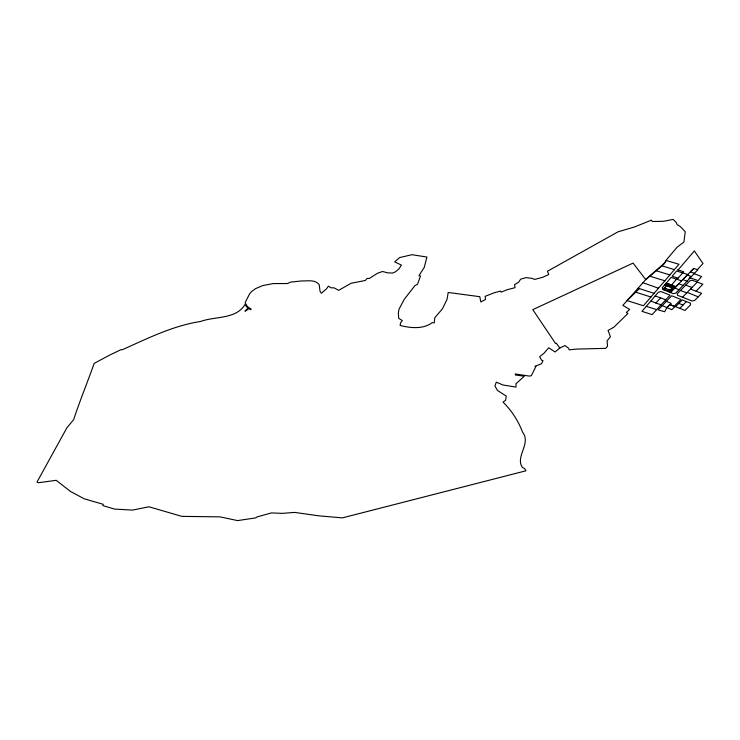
<?xml version="1.0" encoding="UTF-8"?>
<svg xmlns="http://www.w3.org/2000/svg" width="740" height="740" viewBox="0 0 740 740"><rect width="100%" height="100%" fill="white"/><g stroke="black" fill="none" stroke-linecap="round" stroke-linejoin="round"><path stroke-width="1.11" d="M666.167 301.263L671.143 303.372L666.907 307.572L664.687 311.762L658.202 309.903L671.633 295.769L680.939 299.441L674.223 306.351L669.931 304.565L666.907 307.572L661.958 305.481M646.279 306.369L658.304 292.245L660.931 291.56L670.042 295.149L652.134 314.611L641.932 311.337L646.279 306.369L656.51 309.551M627.095 300.597L643.421 305.759L679.005 264.263L666.324 260.545L663.771 264.337L645.326 280.053L622.84 305.398L629.638 309.413L626.336 312.548L627.936 313.501L613.738 327.33L608.049 330.41L610.435 336.793L607.077 340.825L607.54 346.264L605.69 348.355L576.007 349.114L569.199 349.872L568.672 348.309L564.962 345.534L559.829 348.004L555.093 351.981L548.719 347.763L544.02 353.211L539.636 356.717L541.652 360.278L543.012 360.639L541.587 363.747L534.983 366.319L535.899 366.494L531.302 375.744L529.23 376.077L515.28 373.959L515.336 374.967L524.346 376.216L515.974 383.746L516.021 387.075L503.071 385.013L496.29 382.173L494.93 386.012L497.53 390.48L506.262 396.094L505.624 400.303L503.024 402.098C511.664 410.534 518.278 420.94 522.607 432.188C531.431 443.556 515.123 456.386 522.274 467.264L524.641 468.642L525.955 470.797L342.37 517.889L318.949 515.845L294.705 512.413L282.264 513.357L271.423 512.913L257.141 516.918L255.587 517.908L237.623 520.599L220.002 516.871L181.809 516.363L148.944 506.771L132.599 510.091L114.478 509.083L102.842 505.577L103.249 504.319L84.277 498.834L70.383 491.397L56.212 480.316L38.425 482.739L37 482.064L66.915 427.748L73.649 419.636C79.846 400.775 87.514 382.201 94.174 363.386L109.594 355.135L120.972 349.678L122.257 349.77C147.501 338.439 173.142 325.656 200.697 321.447C214.831 316.174 236.19 319.44 244.875 304.621L247.983 308.33L244.912 310.948L245.347 311.244L248.992 308.617L250.749 309.764L251.165 309.154L247.493 306.684L245.097 302.688L249.574 293.937L251.48 291.634L255.476 288.683L262.737 285.566L273.236 283.577L287.351 283.54L290.654 282.116L301.606 280.941C307.507 281.2 314.953 279.193 319.208 284.669L320.022 291.264L321.382 293.262L326.507 288.841L328.384 286.121L330.983 287.832L334.119 287.851L338.643 290.358L351.047 283.3L365.301 280.479L367.142 278.425L369.306 278.462L377.465 273.291L382.497 271.478L387.455 272.801L392.552 273.088L395.558 271.756L398.934 268.879L401.422 265.096L394.707 261.904L399.6 257.575L411.949 254.708L426.943 257.039L424.242 267.418L418.997 275.567L420.514 276.02L417.517 284.188L414.742 285.825L404.243 299.349L399.036 309.181L398.361 312.798L398.703 318.357L402.282 320.55L400.497 322.992L400.146 325.443C410.321 328.144 423.345 329.411 432.253 322.621L434.223 322.881L434.815 317.71L442.446 308.774L447.006 299.46L448.209 292.466L479.788 296.694L480.806 301.966L485.523 299.524L485.163 296.324L494.07 292.809L500.591 291.079L501.174 292.143L507.029 289.766L515.04 287.657L514.55 284.604L518.601 282.292L520.636 279.174L526.048 277.611L531.764 278.323L534.752 279.415L542.559 277.324L548.701 274.586L547.526 271.201L618.067 231.805L634.689 226.912L651.348 220.169L652.43 221.51L663.549 221.288L673.206 219.401L676.212 222.463L677.202 224.646L680.356 226.588L685.249 231.722L683.908 242.045L677.045 247.289L666.453 259.814L664.409 263.153L645.65 279.507M671.578 284.974L676.527 279.174M678.081 269.943L694.351 250.943L703 263.477L697.385 269.665M677.035 279.341L683.677 271.765L677.646 269.804M678.071 278.166L672.114 276.251L676.619 270.997L687.802 274.512L681.614 280.839L671.134 277.407L662.291 287.721L662.688 289.433L673.391 293.678L675.777 293.096L697.811 269.804L693.704 268.481L690.355 271.894L694.62 273.338M665.593 299.737L660.644 297.859L655.797 303.049L660.783 304.686M681.614 280.839L670.403 292.494L678.793 283.772L683.187 285.437M697.311 282.051L692.039 280.266L689.856 280.812L677.276 293.706L677.507 295.26L692.094 301.023L694.712 300.431L701.649 293.354L690.494 289.044L697.311 282.051L702.834 284.225L696.053 291.199M679.857 308.33L684.953 310.495L690.577 304.815L690.457 303.187L682.225 299.94L675.546 306.684L679.857 308.33L686.378 301.578M665.926 285.353L667.582 283.651M666.953 285.751L668.609 284.049M664.529 289.442L665.482 288.461L664.298 288.008M667.98 286.139L669.635 284.447M668.997 286.537L670.653 284.835M670.024 286.935L671.68 285.233M669.145 291.995L674.88 286.103L666.222 283.133M682.511 297.239L687.201 292.42L698.255 296.823M693.713 268.472L682.854 279.572L687.247 281.237M628.14 299.552L639.471 288.618M661.976 265.873L674.418 269.637M656.232 270.757L669.904 274.929M649.85 276.196L664.89 280.793M635.827 292.217L651.015 297.055M638.102 288.175L654.16 293.364M655.14 295.963L660.644 297.859M690.448 277.935L698.19 280.617L701.529 276.519L694.25 273.735M642.958 282.717L658.535 288.249M685.638 285.141L692.011 287.481L686.785 292.855L680.439 290.432M650.784 301.078L655.88 302.956M687.303 275.03L690.725 276.298L689.051 278.351L689.754 278.647M666.786 285.446L672.438 287.629M665.695 288.489L668.766 289.682M668.757 289.738L669.941 290.191M674.695 288.026L679.015 289.747M678.811 303.391L682.992 305.074M669.931 304.565L674.936 306.656L671.837 309.662L666.907 307.572M645.779 279.664L633.088 263.098L532.791 309.653L555.583 343.536L556.267 343.147L559.829 348.004M666.555 283.254L664.899 284.956L671.051 287.333L672.706 285.631L666.555 283.254M667.896 284.308L663.345 288.989L668.988 291.171L673.539 286.491L667.896 284.308M664.964 287.786L663.308 289.488L664.335 289.886L665.991 288.184L664.964 287.786M669.062 289.377L667.415 291.07L668.433 291.468L670.088 289.766L669.062 289.377"/></g></svg>
